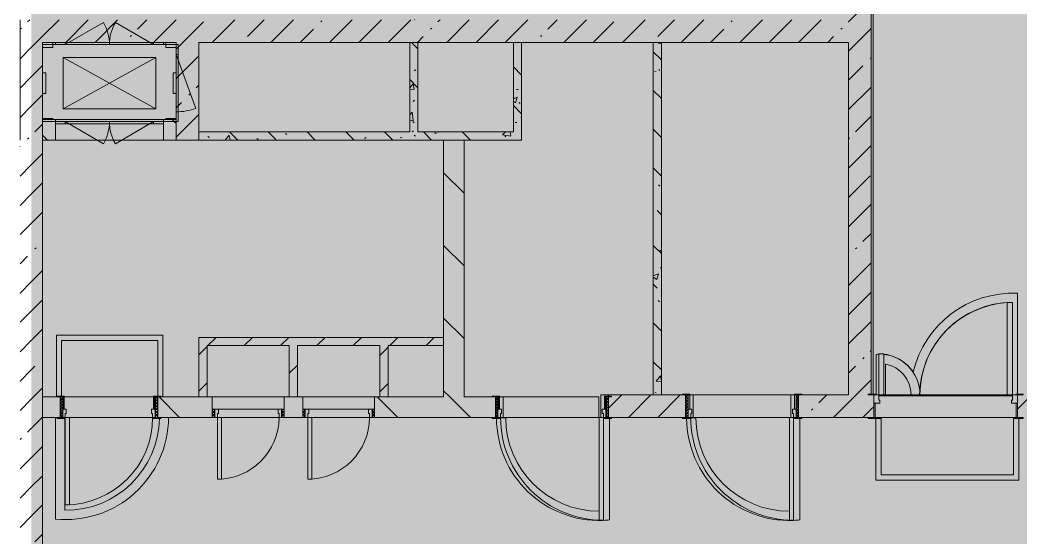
# Model space of a CAD drawing. Header units: millimetres. Extents: x 81663 to 277412, y -8553 to 29000.
# Drawn here: x 232978 to 242716, y 12227 to 17269 of the extents above; entities that cross this region are included whole.
import ezdxf

# ---------------------------------------------------------------- set-up
doc = ezdxf.new("R2010")
doc.units = ezdxf.units.MM
doc.layers.add('A-DETL-GENF-2', color=7, linetype='Continuous', lineweight=9, true_color=0xc0c0c0, transparency=0.4)
for name, color, linetype, lineweight, true_color in [('A-DOOR-1', 7, 'Continuous', 5, 0xb7b7b7), ('A-DOOR-2', 7, 'Continuous', 5, 0xe2e2e2), ('A-DOOR-3', 7, 'Continuous', 5, 0xaaaaaa), ('A-DOOR-FRAM-1', 7, 'Continuous', 5, 0xe2e2e2), ('A-DOOR-FRAM-2', 7, 'Continuous', 5, 0xb7b7b7), ('A-DOOR-FRAM-3', 7, 'Continuous', 5, 0xaaaaaa), ('A-FLOR-3', 7, 'Continuous', 5, 0xb7b7b7), ('A-GENM-1', 7, 'Continuous', 5, 0x737373), ('A-WALL-6', 7, 'Continuous', 9, 0x737373), ('I-WALL-4', 7, 'Continuous', 5, 0x737373), ('I-WALL-5', 7, 'Continuous', 5, 0x787878), ('M-EQPM-1', 7, 'Continuous', 5, 0x737373)]:
    doc.layers.add(name, color=color, linetype=linetype, lineweight=lineweight, true_color=true_color)
doc.layers.add('I-WALL-3', color=7, linetype='Continuous', lineweight=5)
pattern_1 = [(45, (148228.23, 0), (-285.1231, 285.1231), []), (45, (148513.35, 0), (-285.1231, 285.1231), [504.031, -100.806, 16.764, -84.042])]
pattern_2 = [(135, (148228.23, 0), (-353.5534, -353.5534), [])]
pattern_3 = [(135, (148228.23, 0), (-377.1708, -377.1708), [533.4, -88.9, 17.78, -88.9]), (135, (148228.23, 376.94), (-377.1708, -377.1708), []), (50, (148228.23, 0), (637.6445, -55.7866), [66.675, -733.425]), (355, (148228.2, 0), (-123.3494, 668.699), [53.34, -586.74]), (100.451, (148281.37, -4.65), (514.299, 612.908), [56.665, -623.315]), (46.184, (148228.2, 177.8), (948.7764, -147.15), [100.012, -1100.137]), (96.636, (148307.3, 165.5), (830.909, 865.997), [84.998, -934.973]), (351.184, (148228.2, 177.8), (830.918, 865.988), [80.01, -880.11]), (21, (148317.13, 133.35), (530.6506, -357.9283), [66.675, -733.425]), (326, (148317.1, 133.35), (216.308, 644.6585), [53.34, -586.74]), (71.451, (148361.35, 103.5), (746.9596, 286.7243), [56.665, -623.315]), (37.5, (148228.23, 0), (10.81053, 295.9426), [16.764, -562.864, 16.764, -578.866, -588.962]), (37.5, (148228.23, 0), (10.81053, 295.9426), [-1175.258, 16.764, -572.198]), (7.5, (148228.23, 0), (233.8692, 350.6318), [16.764, -322.834, 16.764, -549.529, -224.472]), (7.5, (148228.23, 0), (233.8692, 350.6318), [-905.891, 16.764, -207.708]), (327.5, (148029.98, 0), (474.5678, -20.0513), [16.764, -205.486, 16.764, -676.656, -920.115]), (327.5, (148029.98, 0), (474.5678, -20.0513), [-915.67, 16.764, -903.351]), (317.5, (147941.1, 0), (518.4522, 88.9934), [16.764, -272.161, 16.764, -443.738, -653.415]), (317.5, (147941.1, 0), (518.4522, 88.9934), [-749.427, 16.764, -636.651])]
pattern_4 = [(45, (148228.23, 0), (-176.7767, 176.7767), [])]

# ---------------------------------------------------------------- blocks, each defined once
blk = doc.blocks.new('110_Дверь_СКБ_1Ст_Внутренняя1 - Д-8 950x2100h_охрана-V26-2_5_3_птичка')
at = {"layer": 'A-DOOR-2'}
h = blk.add_hatch(color=256, dxfattribs=at)
h.paths.add_polyline_path([(-437.5, 100), (-437.5, 20), (-402.5, 20), (-402.5, 60), (-412.5, 60), (-416.2, 100)])
h.paths.add_polyline_path([(437.5, 100), (437.5, 60), (427.5, 60), (427.5, 20), (462.5, 20), (462.5, 100)])
at = {"layer": 'A-DOOR-3'}
h = blk.add_hatch(dxfattribs=at)
h.set_pattern_fill('FP_61', color=256, style=0, pattern_type=2)
h.set_pattern_definition([(135, (1826.41, 164.685), (-14.14214, -14.14214), []), (225, (1826.41, 164.685), (14.14214, -14.14214), [])])
h.paths.add_polyline_path([(487.5, 100), (462.5, 100), (462.5, -100), (487.5, -100), (487.5, -34.8)])
at = {"layer": 'A-DOOR-FRAM-1'}
for points in [[(397.5, 950), (397.5, 100), (437.5, 100), (437.5, 950)], [(-492.5, 108), (-492.5, 100), (-422.5, 100), (-422.5, 108)], [(511.4, 108), (447.5, 108), (447.5, 100), (517.5, 100), (517.5, 108)], [(-422.5, 20), (-437.5, 20), (-437.5, -100), (-422.5, -100), (-422.5, -34.8)], [(462.5, 20), (447.5, 20), (447.5, -100), (462.5, -100), (462.5, -34.8)], [(-492.5, -100), (-492.5, -108), (-422.5, -108), (-422.5, -100)], [(517.5, -100), (447.5, -100), (447.5, -108), (517.5, -108)]]:
    blk.add_hatch(color=256, dxfattribs=at).paths.add_polyline_path(points)
at = {"layer": 'A-DOOR-FRAM-3'}
h = blk.add_hatch(dxfattribs=at)
h.set_pattern_fill('FP_62', color=256, style=0, pattern_type=2)
h.set_pattern_definition([(45, (-296.384, 164.685), (-14.1421, 14.1421), []), (135, (-296.384, 164.685), (-14.1421, -14.1421), [])])
h.paths.add_polyline_path([(-437.5, 100), (-462.5, 100), (-462.5, -100), (-437.5, -100), (-437.5, -34.8)])
at = {"layer": 'A-DOOR-1'}
for p, q in [((437.5, 950), (397.5, 950)), ((397.5, 950), (397.5, 100)), ((437.5, 100), (437.5, 950)), ((397.5, 100), (437.5, 100))]:
    blk.add_line(p, q, dxfattribs=at)
blk.add_arc((437.5, 100), 850, 90, 180, dxfattribs=at)
at = {"layer": 'A-DOOR-FRAM-2'}
for p, q in [((-422.5, 108), (-492.5, 108)), ((-492.5, 108), (-492.5, 100)), ((-492.5, 100), (-422.5, 100)), ((-437.5, 100), (-462.5, 100)), ((-462.5, 100), (-462.5, -100)), ((-412.5, 100), (-437.5, 100)), ((-437.5, 100), (-437.5, 20)), ((-437.5, -100), (-437.5, 100)), ((-422.5, 100), (-437.5, 100)), ((-437.5, 100), (-437.5, 99)), ((-437.5, 99), (-422.5, 99)), ((-422.5, 100), (-422.5, 108)), ((-422.5, 99), (-422.5, 100)), ((-412.5, 60), (-412.5, 100)), ((437.5, 100), (437.5, 60)), ((462.5, 100), (437.5, 100)), ((517.5, 108), (447.5, 108)), ((447.5, 108), (447.5, 100)), ((462.5, 100), (447.5, 100)), ((447.5, 100), (447.5, 99)), ((447.5, 100), (517.5, 100)), ((447.5, 99), (462.5, 99)), ((462.5, 20), (462.5, 100)), ((487.5, 100), (462.5, 100)), ((462.5, 100), (462.5, -100)), ((462.5, 99), (462.5, 100)), ((487.5, -100), (487.5, 100)), ((517.5, 100), (517.5, 108)), ((-437.5, 20), (-402.5, 20)), ((-422.5, 20), (-437.5, 20)), ((-437.5, 20), (-437.5, -100)), ((-422.5, -100), (-422.5, 20)), ((-402.5, 60), (-412.5, 60)), ((-402.5, 20), (-402.5, 60)), ((437.5, 60), (427.5, 60)), ((427.5, 60), (427.5, 20)), ((427.5, 20), (462.5, 20)), ((462.5, 20), (447.5, 20)), ((447.5, 20), (447.5, -100)), ((462.5, -100), (462.5, 20)), ((-422.5, -100), (-492.5, -100)), ((-492.5, -100), (-492.5, -108)), ((-492.5, -108), (-422.5, -108)), ((-462.5, -100), (-437.5, -100)), ((-437.5, -100), (-422.5, -100)), ((-422.5, -108), (-422.5, -100)), ((447.5, -100), (462.5, -100)), ((517.5, -100), (447.5, -100)), ((447.5, -100), (447.5, -108)), ((447.5, -108), (517.5, -108)), ((462.5, -100), (487.5, -100)), ((517.5, -108), (517.5, -100))]:
    blk.add_line(p, q, dxfattribs=at)
blk = doc.blocks.new('DOR_Проход в стене_Прямоугольный - 1050x1150 EI30-23344994-2_5_3_птичка')
at = {"layer": 'A-DOOR-1'}
for p, q in [((525, 100), (-525, 100)), ((525, -100), (-525, -100))]:
    blk.add_line(p, q, dxfattribs=at)
blk = doc.blocks.new('110_Дверь_СКБ_2Ст - Д-1_л_Лестничная клетка EIS60 2-32142534-2_5_3_птичка')
at = {"layer": 'A-DOOR-2'}
for points in [[(662.5, 110), (662.5, 1010), (612.5, 1010), (612.5, 110)], [(-587.5, 510), (-637.5, 510), (-637.5, 110), (-587.5, 110), (-587.5, 433.2)], [(712.5, 30), (697.5, 30), (697.5, -110), (712.5, -110), (712.5, -30.6)]]:
    blk.add_hatch(color=256, dxfattribs=at).paths.add_polyline_path(points)
h = blk.add_hatch(color=256, dxfattribs=at)
h.paths.add_polyline_path([(712.5, 110), (662.5, 110), (662.5, 60), (652.5, 60), (652.5, 30), (712.5, 30)])
h.paths.add_polyline_path([(-627.5, 30), (-627.5, 60), (-637.5, 60), (-637.5, 110), (-687.5, 110), (-687.5, 30)])
at = {"layer": 'A-DOOR-FRAM-1'}
for points in [[(-672.5, 110), (-672.5, 118), (-742.5, 118), (-742.5, 110)], [(767.5, 110), (767.5, 118), (697.5, 118), (697.5, 110)], [(-672.5, 30), (-687.5, 30), (-687.5, -110), (-672.5, -110), (-672.5, -30.6)], [(-672.5, -110), (-742.5, -110), (-742.5, -118), (-672.5, -118)], [(767.5, -118), (767.5, -110), (697.5, -110), (697.5, -118)]]:
    blk.add_hatch(color=256, dxfattribs=at).paths.add_polyline_path(points)
at = {"layer": 'A-DOOR-1'}
for p, q in [((662.5, 1010), (612.5, 1010)), ((612.5, 1010), (612.5, 110)), ((662.5, 110), (662.5, 1010)), ((-637.5, 510), (-637.5, 110)), ((-587.5, 510), (-637.5, 510)), ((-587.5, 110), (-587.5, 510)), ((-637.5, 110), (-587.5, 110)), ((612.5, 110), (662.5, 110))]:
    blk.add_line(p, q, dxfattribs=at)
for centre, radius, start, end in [((662.5, 110), 900, 90, 180), ((-637.5, 110), 400, 360, 90)]:
    blk.add_arc(centre, radius, start, end, dxfattribs=at)
at = {"layer": 'A-DOOR-FRAM-2'}
for p, q in [((-672.5, 118), (-742.5, 118)), ((-742.5, 118), (-742.5, 110)), ((-742.5, 110), (-672.5, 110)), ((-637.5, 110), (-687.5, 110)), ((-687.5, 110), (-687.5, 30)), ((-672.5, 110), (-672.5, 118)), ((-637.5, 60), (-637.5, 110)), ((662.5, 110), (662.5, 60)), ((712.5, 110), (662.5, 110)), ((767.5, 118), (697.5, 118)), ((697.5, 118), (697.5, 110)), ((697.5, 110), (767.5, 110)), ((712.5, 30), (712.5, 110)), ((767.5, 110), (767.5, 118)), ((-687.5, 30), (-627.5, 30)), ((-672.5, 30), (-687.5, 30)), ((-687.5, 30), (-687.5, -110)), ((-672.5, -110), (-672.5, 30)), ((-627.5, 60), (-637.5, 60)), ((-627.5, 30), (-627.5, 60)), ((662.5, 60), (652.5, 60)), ((652.5, 60), (652.5, 30)), ((652.5, 30), (712.5, 30)), ((712.5, 30), (697.5, 30)), ((697.5, 30), (697.5, -110)), ((712.5, -110), (712.5, 30)), ((-672.5, -110), (-742.5, -110)), ((-742.5, -110), (-742.5, -118)), ((-742.5, -118), (-672.5, -118)), ((-687.5, -110), (-672.5, -110)), ((-672.5, -118), (-672.5, -110)), ((697.5, -110), (712.5, -110)), ((767.5, -110), (697.5, -110)), ((697.5, -110), (697.5, -118)), ((697.5, -118), (767.5, -118)), ((767.5, -118), (767.5, -110))]:
    blk.add_line(p, q, dxfattribs=at)
blk = doc.blocks.new('110_Дверь_СКБ_1Ст_Внутренняя1 - Д-3 _п_ 1100x2100h_много всего-32102842-2_5_3_птичка')
at = {"layer": 'A-DOOR-2'}
h = blk.add_hatch(color=256, dxfattribs=at)
h.paths.add_polyline_path([(512.5, 110), (512.5, 70), (502.5, 70), (502.5, 30), (537.5, 30), (537.5, 110)])
h.paths.add_polyline_path([(-487.5, 110), (-512.5, 110), (-512.5, 30), (-477.5, 30), (-477.5, 70), (-487.5, 70)])
at = {"layer": 'A-DOOR-3'}
h = blk.add_hatch(dxfattribs=at)
h.set_pattern_fill('FP_86', color=256, style=0, pattern_type=2)
h.set_pattern_definition([(135, (1751.41, 174.685), (-14.14214, -14.14214), []), (225, (1751.41, 174.685), (14.14214, -14.14214), [])])
h.paths.add_polyline_path([(537.5, 110), (541.3, -110), (562.5, -110), (562.5, 110)])
at = {"layer": 'A-DOOR-FRAM-1'}
for points in [[(-487.5, 1110), (-487.5, 110), (-447.5, 110), (-447.5, 1110)], [(-567.5, 118), (-567.5, 110), (-497.5, 110), (-497.5, 118)], [(592.5, 118), (522.5, 118), (522.5, 110), (592.5, 110)], [(-497.5, 30), (-512.5, 30), (-512.5, -110), (-497.5, -110), (-497.5, -24.8)], [(537.5, 30), (522.5, 30), (522.5, -110), (537.5, -110), (537.5, -24.8)], [(-567.5, -110), (-567.5, -118), (-497.5, -118), (-497.5, -110)], [(541.3, -110), (522.5, -110), (522.5, -118), (592.5, -118), (592.5, -110)]]:
    blk.add_hatch(color=256, dxfattribs=at).paths.add_polyline_path(points)
at = {"layer": 'A-DOOR-FRAM-3'}
h = blk.add_hatch(dxfattribs=at)
h.set_pattern_fill('FP_87', color=256, style=0, pattern_type=2)
h.set_pattern_definition([(45, (-371.384, 174.685), (-14.1421, 14.1421), []), (135, (-371.384, 174.685), (-14.1421, -14.1421), [])])
h.paths.add_polyline_path([(-512.5, 110), (-537.5, 110), (-537.5, -110), (-512.5, -110), (-512.5, -24.8)])
at = {"layer": 'A-DOOR-1'}
for p, q in [((-487.5, 1110), (-487.5, 110)), ((-447.5, 1110), (-487.5, 1110)), ((-447.5, 110), (-447.5, 1110)), ((-487.5, 110), (-447.5, 110))]:
    blk.add_line(p, q, dxfattribs=at)
blk.add_arc((-487.5, 110), 1000, 360, 90, dxfattribs=at)
at = {"layer": 'A-DOOR-FRAM-2'}
for p, q in [((-497.5, 118), (-567.5, 118)), ((-567.5, 118), (-567.5, 110)), ((-567.5, 110), (-497.5, 110)), ((-512.5, 110), (-537.5, 110)), ((-537.5, 110), (-537.5, -110)), ((-487.5, 110), (-512.5, 110)), ((-512.5, 110), (-512.5, 30)), ((-512.5, -110), (-512.5, 110)), ((-497.5, 110), (-512.5, 110)), ((-512.5, 110), (-512.5, 109)), ((-512.5, 109), (-497.5, 109)), ((-497.5, 110), (-497.5, 118)), ((-497.5, 109), (-497.5, 110)), ((-487.5, 70), (-487.5, 110)), ((512.5, 110), (512.5, 70)), ((537.5, 110), (512.5, 110)), ((592.5, 118), (522.5, 118)), ((522.5, 118), (522.5, 110)), ((537.5, 110), (522.5, 110)), ((522.5, 110), (522.5, 109)), ((522.5, 110), (592.5, 110)), ((522.5, 109), (537.5, 109)), ((537.5, 30), (537.5, 110)), ((562.5, 110), (537.5, 110)), ((537.5, 110), (537.5, -110)), ((537.5, 109), (537.5, 110)), ((562.5, -24.8), (562.5, 110)), ((592.5, 110), (592.5, 118)), ((-512.5, 30), (-477.5, 30)), ((-497.5, 30), (-512.5, 30)), ((-512.5, 30), (-512.5, -110)), ((-497.5, -110), (-497.5, 30)), ((-477.5, 70), (-487.5, 70)), ((-477.5, 30), (-477.5, 70)), ((512.5, 70), (502.5, 70)), ((502.5, 70), (502.5, 30)), ((502.5, 30), (537.5, 30)), ((537.5, 30), (522.5, 30)), ((522.5, 30), (522.5, -110)), ((537.5, -110), (537.5, 30)), ((562.5, -110), (562.5, -28.5)), ((-497.5, -110), (-567.5, -110)), ((-567.5, -110), (-567.5, -118)), ((-567.5, -118), (-497.5, -118)), ((-537.5, -110), (-512.5, -110)), ((-512.5, -110), (-497.5, -110)), ((-497.5, -118), (-497.5, -110)), ((522.5, -110), (537.5, -110)), ((592.5, -110), (522.5, -110)), ((522.5, -110), (522.5, -118)), ((522.5, -118), (592.5, -118)), ((541.3, -110), (562.5, -110)), ((592.5, -118), (592.5, -110))]:
    blk.add_line(p, q, dxfattribs=at)
blk = doc.blocks.new('110_Дверь_СКБ_1Ст_Внутренняя1 - Д-3 _п_ 1100x2100h_много всего-32102838-2_5_3_птичка')
at = {"layer": 'A-DOOR-2'}
h = blk.add_hatch(color=256, dxfattribs=at)
h.paths.add_polyline_path([(512.5, 100), (512.5, 60), (502.5, 60), (502.5, 20), (537.5, 20), (537.5, 100)])
h.paths.add_polyline_path([(-487.5, 100), (-512.5, 100), (-512.5, 20), (-477.5, 20), (-477.5, 60), (-487.5, 60)])
at = {"layer": 'A-DOOR-3'}
h = blk.add_hatch(dxfattribs=at)
h.set_pattern_fill('FP_63', color=256, style=0, pattern_type=2)
h.set_pattern_definition([(135, (1751.41, 164.685), (-14.14214, -14.14214), []), (225, (1751.41, 164.685), (14.14214, -14.14214), [])])
h.paths.add_polyline_path([(562.5, 100), (537.5, 100), (537.5, -100), (562.5, -100), (562.5, -34.8)])
at = {"layer": 'A-DOOR-FRAM-1'}
for points in [[(-487.5, 1100), (-487.5, 100), (-447.5, 100), (-447.5, 1100)], [(-567.5, 108), (-567.5, 100), (-497.5, 100), (-497.5, 108)], [(592.5, 108), (522.5, 108), (522.5, 100), (592.5, 100)], [(-497.5, 20), (-512.5, 20), (-512.5, -100), (-497.5, -100), (-497.5, -34.8)], [(537.5, 20), (522.5, 20), (522.5, -100), (537.5, -100), (537.5, -34.8)], [(-567.5, -100), (-567.5, -108), (-497.5, -108), (-497.5, -100)], [(592.5, -100), (522.5, -100), (522.5, -108), (592.5, -108)]]:
    blk.add_hatch(color=256, dxfattribs=at).paths.add_polyline_path(points)
at = {"layer": 'A-DOOR-FRAM-3'}
h = blk.add_hatch(dxfattribs=at)
h.set_pattern_fill('FP_64', color=256, style=0, pattern_type=2)
h.set_pattern_definition([(45, (-371.384, 164.685), (-14.1421, 14.1421), []), (135, (-371.384, 164.685), (-14.1421, -14.1421), [])])
h.paths.add_polyline_path([(-512.5, 100), (-537.5, 100), (-537.5, -100), (-512.5, -100), (-512.5, -34.8)])
at = {"layer": 'A-DOOR-1'}
for p, q in [((-487.5, 1100), (-487.5, 100)), ((-447.5, 1100), (-487.5, 1100)), ((-447.5, 100), (-447.5, 1100)), ((-487.5, 100), (-447.5, 100))]:
    blk.add_line(p, q, dxfattribs=at)
blk.add_arc((-487.5, 100), 1000, 360, 90, dxfattribs=at)
at = {"layer": 'A-DOOR-FRAM-2'}
for p, q in [((-497.5, 108), (-567.5, 108)), ((-567.5, 108), (-567.5, 100)), ((-567.5, 100), (-497.5, 100)), ((-512.5, 100), (-537.5, 100)), ((-537.5, 100), (-537.5, -100)), ((-487.5, 100), (-512.5, 100)), ((-512.5, 100), (-512.5, 20)), ((-512.5, -100), (-512.5, 100)), ((-497.5, 100), (-512.5, 100)), ((-512.5, 100), (-512.5, 99)), ((-512.5, 99), (-497.5, 99)), ((-497.5, 100), (-497.5, 108)), ((-497.5, 99), (-497.5, 100)), ((-487.5, 60), (-487.5, 100)), ((512.5, 100), (512.5, 60)), ((537.5, 100), (512.5, 100)), ((592.5, 108), (522.5, 108)), ((522.5, 108), (522.5, 100)), ((537.5, 100), (522.5, 100)), ((522.5, 100), (522.5, 99)), ((522.5, 100), (592.5, 100)), ((522.5, 99), (537.5, 99)), ((537.5, 20), (537.5, 100)), ((562.5, 100), (537.5, 100)), ((537.5, 100), (537.5, -100)), ((537.5, 99), (537.5, 100)), ((562.5, -100), (562.5, 100)), ((592.5, 100), (592.5, 108)), ((-512.5, 20), (-477.5, 20)), ((-497.5, 20), (-512.5, 20)), ((-512.5, 20), (-512.5, -100)), ((-497.5, -100), (-497.5, 20)), ((-477.5, 60), (-487.5, 60)), ((-477.5, 20), (-477.5, 60)), ((512.5, 60), (502.5, 60)), ((502.5, 60), (502.5, 20)), ((502.5, 20), (537.5, 20)), ((537.5, 20), (522.5, 20)), ((522.5, 20), (522.5, -100)), ((537.5, -100), (537.5, 20)), ((-497.5, -100), (-567.5, -100)), ((-567.5, -100), (-567.5, -108)), ((-567.5, -108), (-497.5, -108)), ((-537.5, -100), (-512.5, -100)), ((-512.5, -100), (-497.5, -100)), ((-497.5, -108), (-497.5, -100)), ((522.5, -100), (537.5, -100)), ((592.5, -100), (522.5, -100)), ((522.5, -100), (522.5, -108)), ((522.5, -108), (592.5, -108)), ((537.5, -100), (562.5, -100)), ((592.5, -108), (592.5, -100))]:
    blk.add_line(p, q, dxfattribs=at)
blk = doc.blocks.new('160_Подъемник - 160_Подъемник-23521422-2_5_3_птичка')
at = {"layer": 'A-GENM-1'}
for p, q in [((220, 0), (592.4, 215)), ((220, 0), (592.4, 215)), ((1080, 0), (707.6, 215)), ((1080, 0), (707.6, 215)), ((-20, -95), (-20, 0)), ((-20, 0), (0, 0)), ((0, 0), (0, -95)), ((220, 20), (125, 20)), ((125, 20), (125, 0)), ((220, 20), (125, 20)), ((125, 20), (125, 0)), ((220, 0), (220, 20)), ((1080, 20), (220, 20)), ((220, 20), (1080, 20)), ((220, 0), (220, 20)), ((1080, 20), (220, 20)), ((220, 20), (1080, 20)), ((1080, 0), (1080, 20)), ((1080, 20), (1175, 20)), ((1080, 0), (1080, 20)), ((1080, 20), (1175, 20)), ((1175, 20), (1175, 0)), ((1175, 20), (1175, 0)), ((0, -95), (-20, -95)), ((-20, -95), (-20, -655)), ((-20, -655), (-20, -95)), ((125, 0), (220, 0)), ((125, 0), (220, 0)), ((1175, 0), (1080, 0)), ((1175, 0), (1080, 0)), ((0, -655), (-191.5, -128.8)), ((0, -655), (-20, -655)), ((-20, -655), (-20, -750)), ((0, -750), (0, -655)), ((-20, -750), (0, -750)), ((125, -770), (125, -750)), ((125, -750), (220, -750)), ((125, -770), (125, -750)), ((125, -750), (220, -750)), ((220, -770), (125, -770)), ((220, -770), (125, -770)), ((220, -750), (220, -770)), ((220, -750), (592.4, -965)), ((220, -750), (220, -770)), ((220, -750), (592.4, -965)), ((1080, -770), (220, -770)), ((220, -770), (1080, -770)), ((220, -770), (792, -770)), ((1080, -770), (508, -770)), ((1080, -750), (707.6, -965)), ((1080, -750), (707.6, -965)), ((1080, -750), (1080, -770)), ((1175, -750), (1080, -750)), ((1080, -750), (1080, -770)), ((1175, -750), (1080, -750)), ((1080, -770), (1175, -770)), ((1080, -770), (1175, -770)), ((1175, -770), (1175, -750)), ((1175, -770), (1175, -750))]:
    blk.add_line(p, q, dxfattribs=at)
for centre, radius, start, end in [((220, 0), 430, 0, 30), ((220, 0), 430, 0, 30), ((1080, 0), 430, 150, 180), ((1080, 0), 430, 150, 180), ((0, -655), 560, 90, 110), ((220, -750), 430, 330, 0), ((220, -750), 430, 330, 0), ((1080, -750), 430, 180, 210), ((1080, -750), 430, 180, 210)]:
    blk.add_arc(centre, radius, start, end, dxfattribs=at)
at = {"layer": 'M-EQPM-1'}
for p, q in [((1300, 0), (0, 0)), ((0, 0), (0, -750)), ((1300, -750), (1300, 0)), ((1100, -625), (200, -125)), ((200, -625), (1100, -125)), ((1100, -125), (200, -125)), ((200, -125), (200, -625)), ((1100, -625), (1100, -125)), ((200, -625), (1100, -625)), ((0, -750), (1300, -750))]:
    blk.add_line(p, q, dxfattribs=at)
blk = doc.blocks.new('Закладная деталь приямка - 200_100-20924312-2_5_3_птичка')
at = {"layer": 'M-EQPM-1'}
for p, q in [((85000, 16755), (84970, 16755)), ((85000, 16755), (84970, 16755)), ((85000, 16555), (85000, 16755)), ((85000, 16755), (85000, 16555)), ((84970, 16555), (85000, 16555)), ((85000, 16555), (84970, 16555))]:
    blk.add_line(p, q, dxfattribs=at)
blk = doc.blocks.new('Закладная деталь приямка - 200_100-V84-2_5_3_птичка')
at = {"layer": 'M-EQPM-1'}
for p, q in [((86240, 16755), (86240, 16555)), ((86240, 16555), (86240, 16755)), ((86270, 16755), (86240, 16755)), ((86240, 16755), (86270, 16755)), ((86240, 16555), (86270, 16555)), ((86240, 16555), (86270, 16555))]:
    blk.add_line(p, q, dxfattribs=at)
blk = doc.blocks.new('Закладная деталь приямка - 150_100-20924311-2_5_3_птичка')
at = {"layer": 'M-EQPM-1'}
for p, q in [((85070, 17050), (85070, 17000)), ((85070, 17050), (85070, 17000)), ((84970, 17000), (85070, 17000)), ((85070, 17000), (84970, 17000))]:
    blk.add_line(p, q, dxfattribs=at)
blk = doc.blocks.new('Закладная деталь приямка - 150_100-V85-2_5_3_птичка')
at = {"layer": 'M-EQPM-1'}
for p, q in [((86170, 17000), (86170, 17050)), ((86170, 17000), (86170, 17050)), ((86270, 17000), (86170, 17000)), ((86170, 17000), (86270, 17000))]:
    blk.add_line(p, q, dxfattribs=at)
blk = doc.blocks.new('Закладная деталь приямка - 150_100-V86-2_5_3_птичка')
at = {"layer": 'M-EQPM-1'}
for p, q in [((86270, 16310), (86170, 16310)), ((86170, 16310), (86270, 16310)), ((86170, 16310), (86170, 16300)), ((86170, 16310), (86170, 16300))]:
    blk.add_line(p, q, dxfattribs=at)
blk = doc.blocks.new('Закладная деталь приямка - 150_100-V87-2_5_3_птичка')
at = {"layer": 'M-EQPM-1'}
for p, q in [((85070, 16310), (84970, 16310)), ((84970, 16310), (85070, 16310)), ((85070, 16300), (85070, 16310)), ((85070, 16310), (85070, 16300))]:
    blk.add_line(p, q, dxfattribs=at)
blk = doc.blocks.new('110_Дверь_СКБ_1Ст - д-18 700x2100h_Технический шкаф ЭОМ и СС-V98-2_5_3_птичка')
at = {"layer": 'A-DOOR-2'}
h = blk.add_hatch(color=256, dxfattribs=at)
h.paths.add_polyline_path([(312.5, 100), (312.5, 60), (302.5, 60), (302.5, 20), (337.5, 20), (337.5, 100)])
h.paths.add_polyline_path([(-287.5, 100), (-312.5, 100), (-312.5, 20), (-277.5, 20), (-277.5, 60), (-287.5, 60)])
at = {"layer": 'A-DOOR-3'}
h = blk.add_hatch(dxfattribs=at)
h.set_pattern_fill('FP_121', color=256, style=0, pattern_type=2)
h.set_pattern_definition([(135, (1951.41, 164.685), (-14.14214, -14.14214), []), (225, (1951.41, 164.685), (14.14214, -14.14214), [])])
h.paths.add_polyline_path([(362.5, 100), (337.5, 100), (337.5, 20), (362.5, 20)])
at = {"layer": 'A-DOOR-FRAM-1'}
blk.add_hatch(color=256, dxfattribs=at).paths.add_polyline_path([(272.5, 700), (272.5, 100), (312.5, 100), (312.5, 700)])
at = {"layer": 'A-DOOR-FRAM-3'}
h = blk.add_hatch(dxfattribs=at)
h.set_pattern_fill('FP_122', color=256, style=0, pattern_type=2)
h.set_pattern_definition([(45, (-171.384, 164.685), (-14.1421, 14.1421), []), (135, (-171.384, 164.685), (-14.1421, -14.1421), [])])
h.paths.add_polyline_path([(-312.5, 100), (-337.5, 100), (-337.5, 20), (-312.5, 20)])
at = {"layer": 'A-DOOR-1'}
for p, q in [((312.5, 700), (272.5, 700)), ((272.5, 700), (272.5, 100)), ((312.5, 100), (312.5, 700)), ((272.5, 100), (312.5, 100))]:
    blk.add_line(p, q, dxfattribs=at)
blk.add_arc((312.5, 100), 600, 90, 180, dxfattribs=at)
at = {"layer": 'A-DOOR-FRAM-2'}
for p, q in [((-312.5, 100), (-337.5, 100)), ((-337.5, 100), (-337.5, 20)), ((-287.5, 100), (-312.5, 100)), ((-312.5, 100), (-312.5, 20)), ((-312.5, 20), (-312.5, 100)), ((-287.5, 60), (-287.5, 100)), ((-287.5, 100), (272.5, 100)), ((312.5, 100), (312.5, 60)), ((337.5, 100), (312.5, 100)), ((337.5, 20), (337.5, 100)), ((362.5, 100), (337.5, 100)), ((337.5, 100), (337.5, 20)), ((362.5, 20), (362.5, 100)), ((-337.5, 20), (-312.5, 20)), ((-312.5, 20), (-277.5, 20)), ((-277.5, 60), (-287.5, 60)), ((-277.5, 20), (-277.5, 60)), ((302.5, 20), (-277.5, 20)), ((312.5, 60), (302.5, 60)), ((302.5, 60), (302.5, 20)), ((302.5, 20), (337.5, 20)), ((337.5, 20), (362.5, 20))]:
    blk.add_line(p, q, dxfattribs=at)

msp = doc.modelspace()

# ---------------------------------------------------------------- hatches: boundary and pattern name
at = {"layer": 'A-DETL-GENF-2'}
msp.add_hatch(color=256, dxfattribs=at).paths.add_polyline_path([(270445.2, -258), (273466.2, -258), (273466.2, 21558), (241536.2, 21558), (241536.2, 27348), (233088.2, 27348), (233088.2, 5750), (237430.2, 5750), (237430.2, -258), (269517.7, -258)])
at = {"layer": 'I-WALL-3'}
h = msp.add_hatch(dxfattribs=at)
h.set_pattern_fill('FP_56', color=256, style=0, pattern_type=2)
h.set_pattern_definition(pattern_1)
h.paths.add_polyline_path([(241258.2, 13400), (241258.2, 13620), (241228.2, 13620), (241228.3, 13628), (241258.2, 13628), (241258.2, 21550), (241038.2, 21550), (241038.2, 13400), (241228.2, 13400)])
h = msp.add_hatch(dxfattribs=at)
h.set_pattern_fill('FP_56', color=256, style=0, pattern_type=2)
h.set_pattern_definition(pattern_1)
h.paths.add_polyline_path([(232978.2, 16300), (233088.2, 16300), (233088.2, 17270), (232978.2, 17270), (232978.2, 17005.5)])
h = msp.add_hatch(dxfattribs=at)
h.set_pattern_fill('FP_56', color=256, style=0, pattern_type=2)
h.set_pattern_definition(pattern_1)
h.paths.add_polyline_path([(233198.2, 16300), (233198.2, 17270), (233088.2, 17270), (233088.2, 16300)])
h = msp.add_hatch(dxfattribs=at)
h.set_pattern_fill('FP_56', color=256, style=0, pattern_type=2)
h.set_pattern_definition(pattern_1)
h.paths.add_polyline_path([(234498.2, 17050), (234718.2, 17050), (234718.2, 17270), (233198.2, 17270), (233198.2, 17050), (234271.9, 17050)])
h = msp.add_hatch(dxfattribs=at)
h.set_pattern_fill('FP_56', color=256, style=0, pattern_type=2)
h.set_pattern_definition(pattern_1)
h.paths.add_polyline_path([(241038.2, 17050), (241038.2, 17270), (234718.2, 17270), (234718.2, 17050), (240365.3, 17050)])
h = msp.add_hatch(dxfattribs=at)
h.set_pattern_fill('FP_56', color=256, style=0, pattern_type=2)
h.set_pattern_definition(pattern_1)
h.paths.add_polyline_path([(234718.2, 16100), (234718.2, 17050), (234498.2, 17050), (234498.2, 16100)])
h = msp.add_hatch(dxfattribs=at)
h.set_pattern_fill('FP_56', color=256, style=0, pattern_type=2)
h.set_pattern_definition(pattern_1)
h.paths.add_polyline_path([(233088.2, 10400), (233088.2, 16300), (232978.2, 16300), (232978.2, 10400)])
h = msp.add_hatch(dxfattribs=at)
h.set_pattern_fill('FP_56', color=256, style=0, pattern_type=2)
h.set_pattern_definition(pattern_1)
h.paths.add_polyline_path([(233088.2, 10400), (233198.2, 10400), (233198.2, 16300), (233088.2, 16300), (233088.2, 10642.6)])
h = msp.add_hatch(dxfattribs=at)
h.set_pattern_fill('FP_59', color=256, style=0, pattern_type=2)
h.set_pattern_definition(pattern_2)
h.paths.add_polyline_path([(233198.2, 16100), (233323.2, 16100), (233323.2, 16300), (233198.2, 16300)])
h.paths.add_polyline_path([(234498.2, 16100), (234498.2, 16300), (234373.2, 16300), (234373.2, 16100)])
h = msp.add_hatch(dxfattribs=at)
h.set_pattern_fill('FP_59', color=256, style=0, pattern_type=2)
h.set_pattern_definition(pattern_2)
h.paths.add_polyline_path([(237298.2, 13600), (237298.2, 16100), (237098.2, 16100), (237098.2, 13600), (237283.4, 13600)])
h = msp.add_hatch(dxfattribs=at)
h.set_pattern_fill('FP_60', color=256, style=0, pattern_type=2)
h.set_pattern_definition(pattern_4)
h.paths.add_polyline_path([(234798.2, 13600), (234798.2, 14180), (234718.2, 14180), (234718.2, 13600)])
h = msp.add_hatch(dxfattribs=at)
h.set_pattern_fill('FP_60', color=256, style=0, pattern_type=2)
h.set_pattern_definition(pattern_4)
h.paths.add_polyline_path([(234798.2, 14100), (237098.2, 14100), (237098.2, 14180), (234798.2, 14180), (234798.2, 14113.3)])
h = msp.add_hatch(dxfattribs=at)
h.set_pattern_fill('FP_60', color=256, style=0, pattern_type=2)
h.set_pattern_definition(pattern_4)
h.paths.add_polyline_path([(235678.2, 13600), (235678.2, 14100), (235598.2, 14100), (235598.2, 13600)])
h = msp.add_hatch(dxfattribs=at)
h.set_pattern_fill('FP_60', color=256, style=0, pattern_type=2)
h.set_pattern_definition(pattern_4)
h.paths.add_polyline_path([(236558.2, 13600), (236558.2, 14100), (236478.2, 14100), (236478.2, 13600)])
h = msp.add_hatch(dxfattribs=at)
h.set_pattern_fill('FP_59', color=256, style=0, pattern_type=2)
h.set_pattern_definition(pattern_2)
h.paths.add_polyline_path([(233338.2, 13400), (233368.2, 13400), (233368.2, 13600), (233198.2, 13600), (233198.2, 13400)])
h.paths.add_polyline_path([(234348.2, 13400), (234848.2, 13400), (234848.2, 13600), (234318.2, 13600), (234318.2, 13400)])
h.paths.add_polyline_path([(235548.2, 13400), (235728.2, 13400), (235728.2, 13600), (235548.2, 13600), (235548.2, 13480)])
h = msp.add_hatch(dxfattribs=at)
h.set_pattern_fill('FP_59', color=256, style=0, pattern_type=2)
h.set_pattern_definition(pattern_2)
h.paths.add_polyline_path([(237054.5, 13400), (237603.2, 13400), (237603.2, 13600), (236428.2, 13600), (236428.2, 13400)])
h = msp.add_hatch(dxfattribs=at)
h.set_pattern_fill('FP_56', color=256, style=0, pattern_type=2)
h.set_pattern_definition(pattern_1)
h.paths.add_polyline_path([(238733.2, 13400), (239453.2, 13400), (239453.2, 13620), (238703.2, 13620), (238703.2, 13608), (238733.2, 13608), (238733.2, 13600), (238703.2, 13600), (238703.2, 13400)])
h.paths.add_polyline_path([(240764.5, 13400), (241038.2, 13400), (241038.2, 13620), (240553.2, 13620), (240553.2, 13400), (240583.2, 13400)])
h = msp.add_hatch(dxfattribs=at)
h.set_pattern_fill('FP_56', color=256, style=0, pattern_type=2)
h.set_pattern_definition(pattern_1)
h.paths.add_polyline_path([(242738.2, 13400), (243028.2, 13400), (243028.2, 13620), (242683.2, 13620), (242683.2, 13400)])
h.paths.add_polyline_path([(241258.2, 13400), (241283.2, 13400), (241283.2, 13620), (241258.2, 13620), (241258.2, 13534.8)])
at = {"layer": 'I-WALL-5'}
h = msp.add_hatch(dxfattribs=at)
h.set_pattern_fill('FP_69', color=256, style=0, pattern_type=2)
h.set_pattern_definition(pattern_3)
h.paths.add_polyline_path([(236849.9, 16180), (236849.9, 17050), (236769.9, 17050), (236769.9, 16180)])
h.paths.add_polyline_path([(236849.9, 17270), (236849.9, 21235.8), (236769.9, 21235.8), (236769.9, 17270)])
h = msp.add_hatch(dxfattribs=at)
h.set_pattern_fill('FP_69', color=256, style=0, pattern_type=2)
h.set_pattern_definition(pattern_3)
h.paths.add_polyline_path([(237858.2, 16180), (237858.2, 17050), (237778.2, 17050), (237778.2, 16180)])
h = msp.add_hatch(dxfattribs=at)
h.set_pattern_fill('FP_69', color=256, style=0, pattern_type=2)
h.set_pattern_definition(pattern_3)
h.paths.add_polyline_path([(239218.9, 13620), (239218.9, 17050), (239138.9, 17050), (239138.9, 13620)])
h = msp.add_hatch(dxfattribs=at)
h.set_pattern_fill('FP_69', color=256, style=0, pattern_type=2)
h.set_pattern_definition(pattern_3)
h.paths.add_polyline_path([(237858.2, 16100), (237858.2, 16180), (234718.2, 16180), (234718.2, 16100), (237298.2, 16100)])

# ---------------------------------------------------------------- linework, layer by layer
at = {"layer": 'A-FLOR-3'}
for p, q in [((241278.2, 21130), (241278.2, 13628)), ((242681.8, 13628), (242681.8, 14609.2)), ((233333, 14200), (233333, 13600)), ((234368.2, 14200), (233333, 14200)), ((233383, 13608), (233383, 14150)), ((233383, 14150), (234318.2, 14150)), ((234318.2, 14150), (234318.2, 13608)), ((234368.2, 13600), (234368.2, 14200)), ((241307.7, 14014.7), (241307.7, 13621.1)), ((241397.7, 13621.1), (241397.7, 13920.9)), ((237643.2, 13600), (237678.2, 13600)), ((237678.2, 13600), (237678.2, 13400)), ((238628.2, 13620), (238703.2, 13620)), ((239493.2, 13620), (239528.2, 13620)), ((239528.2, 13620), (239528.2, 13400)), ((240478.2, 13400), (240478.2, 13620)), ((240478.2, 13620), (240513.2, 13620)), ((241307.7, 13621.1), (241333.2, 13621.1)), ((241333.2, 13610), (242633.2, 13610)), ((241383.2, 13621.1), (241397.7, 13621.1)), ((241646.3, 13621.1), (241729.3, 13621.1)), ((242633.2, 13621.1), (242668.2, 13621.1)), ((233324, 13400), (233324, 12412.1)), ((233414, 12497.2), (233414, 13400)), ((237703.7, 13397), (237643.2, 13397)), ((238613.2, 13400), (237653.2, 13400)), ((238663.2, 13398), (238653.2, 13398)), ((238713.7, 12403), (238713.7, 13392)), ((239553.7, 13397), (239493.2, 13397)), ((239528.2, 13400), (240463.2, 13400)), ((240513.2, 13398), (240503.2, 13398)), ((240563.7, 12403), (240563.7, 13392)), ((241355, 13390.8), (241305, 13390.8)), ((241305, 13390.8), (241305, 12790.8)), ((241355, 12840.8), (241355, 13390.8)), ((242694.2, 13390.8), (242644.2, 13390.8)), ((242644.2, 13390.8), (242644.2, 12840.8)), ((242694.2, 12790.8), (242694.2, 13390.8)), ((241305, 12790.8), (242694.2, 12790.8)), ((242644.2, 12840.8), (241355, 12840.8))]:
    msp.add_line(p, q, dxfattribs=at)
for centre, radius, start, end in [((242639.3, 13610.1), 1000, 87.56236, 166.45029), ((242639.3, 13610.1), 910, 93.53335, 179.3074), ((241341.3, 13621.1), 395, 91.16729, 94.87345), ((241341.3, 13621.1), 395, 34.42231, 83.89083), ((241341.3, 13621.1), 305, 360, 79.33549), ((233424, 13407.1), 1000, 264.26083, 359.59239), ((233424, 13407.1), 910, 269.37036, 359.04725), ((238613.7, 13398), 1000, 180.34644, 271.81103), ((238613.7, 13398), 910, 180.06296, 269.96818), ((240463.7, 13398), 1000, 180.34644, 271.81103), ((240463.7, 13398), 910, 180.06296, 269.96818), ((238613.7, 13398), 1000, 272.26817, 275.73917), ((240463.7, 13398), 1000, 272.26817, 275.73917)]:
    msp.add_arc(centre, radius, start, end, dxfattribs=at)
at = {"layer": 'A-WALL-6'}
for p, q in [((236849.9, 17050), (236769.9, 17050)), ((237858.2, 17050), (237778.2, 17050)), ((239218.9, 17050), (239138.9, 17050)), ((233198.2, 16300), (233198.2, 16100)), ((234718.2, 16180), (234718.2, 16100)), ((237298.2, 16100), (237098.2, 16100)), ((237098.2, 14100), (237098.2, 14180)), ((233198.2, 13600), (233198.2, 13400)), ((234718.2, 13600), (234798.2, 13600)), ((235598.2, 13600), (235678.2, 13600)), ((236478.2, 13600), (236558.2, 13600)), ((239138.9, 13620), (239218.9, 13620))]:
    msp.add_line(p, q, dxfattribs=at)
at = {"layer": 'I-WALL-3'}
msp.add_line((232978.2, 17270), (232978.2, 16100), dxfattribs=at)
at = {"layer": 'I-WALL-4'}
for p, q in [((241258.2, 13628), (241258.2, 21150)), ((233198.2, 17050), (234498.2, 17050)), ((233198.2, 16300), (233198.2, 17050)), ((234498.2, 17050), (234498.2, 16100)), ((234718.2, 16180), (234718.2, 17050)), ((234718.2, 17050), (236769.9, 17050)), ((236769.9, 17050), (236769.9, 16180)), ((236849.9, 17050), (237778.2, 17050)), ((236849.9, 16180), (236849.9, 17050)), ((237778.2, 17050), (237778.2, 16180)), ((237858.2, 17050), (239138.9, 17050)), ((237858.2, 16100), (237858.2, 17050)), ((239138.9, 17050), (239138.9, 13620)), ((239218.9, 17050), (241038.2, 17050)), ((239218.9, 13620), (239218.9, 17050)), ((241038.2, 17050), (241038.2, 13620)), ((233198.2, 16300), (234498.2, 16300)), ((233323.2, 16100), (233323.2, 16300)), ((234373.2, 16300), (234373.2, 16100)), ((236769.9, 16180), (234718.2, 16180)), ((237778.2, 16180), (236849.9, 16180)), ((233198.2, 13600), (233198.2, 16100)), ((233198.2, 16100), (237098.2, 16100)), ((237098.2, 16100), (237098.2, 14180)), ((237298.2, 13600), (237298.2, 16100)), ((237298.2, 16100), (237858.2, 16100)), ((237098.2, 14180), (234718.2, 14180)), ((234718.2, 14180), (234718.2, 13600)), ((234798.2, 14100), (235598.2, 14100)), ((234798.2, 13600), (234798.2, 14100)), ((235598.2, 14100), (235598.2, 13600)), ((235678.2, 14100), (236478.2, 14100)), ((235678.2, 13600), (235678.2, 14100)), ((236478.2, 14100), (236478.2, 13600)), ((236558.2, 14100), (237098.2, 14100)), ((236558.2, 13600), (236558.2, 14100)), ((237098.2, 14100), (237098.2, 13600)), ((233338.2, 13600), (233198.2, 13600)), ((233408.2, 13600), (234278.2, 13600)), ((234718.2, 13600), (234348.2, 13600)), ((234798.2, 13600), (235598.2, 13600)), ((234848.2, 13480), (234848.2, 13600)), ((235548.2, 13600), (235548.2, 13480)), ((235678.2, 13600), (236478.2, 13600)), ((235728.2, 13480), (235728.2, 13600)), ((236428.2, 13600), (236428.2, 13480)), ((237098.2, 13600), (236558.2, 13600)), ((237573.2, 13600), (237298.2, 13600)), ((237678.2, 13600), (238608.2, 13600)), ((238608.2, 13400), (238608.2, 13600)), ((238628.2, 13620), (238628.2, 13400)), ((239138.9, 13620), (238703.2, 13620)), ((238703.2, 13620), (238703.2, 13608)), ((239423.2, 13620), (239218.9, 13620)), ((239528.2, 13620), (240478.2, 13620)), ((241038.2, 13620), (240583.2, 13620)), ((241383.2, 13620), (242583.2, 13620)), ((233198.2, 10400), (233198.2, 13400)), ((233198.2, 13400), (233338.2, 13400)), ((234268.2, 13400), (233458.2, 13400)), ((234348.2, 13400), (234848.2, 13400)), ((235548.2, 13400), (235728.2, 13400)), ((236428.2, 13400), (237573.2, 13400)), ((238733.2, 13400), (239423.2, 13400)), ((239528.2, 13400), (239503.2, 13400)), ((240583.2, 13400), (241228.2, 13400)), ((242668.2, 13400), (241298.2, 13400))]:
    msp.add_line(p, q, dxfattribs=at)

# ---------------------------------------------------------------- block references
at = {"layer": 'A-DOOR-1', "rotation": 180}
for name, p in [('DOR_Проход в стене_Прямоугольный - 1050x1150 EI30-23344994-2_5_3_птичка', (233848.2, 16200)), ('110_Дверь_СКБ_1Ст_Внутренняя1 - Д-8 950x2100h_охрана-V26-2_5_3_птичка', (233855.7, 13500)), ('110_Дверь_СКБ_1Ст_Внутренняя1 - Д-3 _п_ 1100x2100h_много всего-32102838-2_5_3_птичка', (238165.7, 13500)), ('110_Дверь_СКБ_1Ст_Внутренняя1 - Д-3 _п_ 1100x2100h_много всего-32102842-2_5_3_птичка', (240015.7, 13510)), ('110_Дверь_СКБ_1Ст - д-18 700x2100h_Технический шкаф ЭОМ и СС-V98-2_5_3_птичка', (235210.7, 13500)), ('110_Дверь_СКБ_1Ст - д-18 700x2100h_Технический шкаф ЭОМ и СС-V98-2_5_3_птичка', (236090.7, 13500))]:
    msp.add_blockref(name, p, dxfattribs=at)
at = {"layer": 'A-DOOR-1'}
msp.add_blockref('110_Дверь_СКБ_2Ст - Д-1_л_Лестничная клетка EIS60 2-32142534-2_5_3_птичка', (241970.7, 13510), dxfattribs=at)
at = {"layer": 'M-EQPM-1', "rotation": 180}
msp.add_blockref('160_Подъемник - 160_Подъемник-23521422-2_5_3_птичка', (234498.2, 16280), dxfattribs=at)
at = {"layer": 'M-EQPM-1'}
for name in ['Закладная деталь приямка - 150_100-20924311-2_5_3_птичка', 'Закладная деталь приямка - 150_100-V85-2_5_3_птичка', 'Закладная деталь приямка - 200_100-20924312-2_5_3_птичка', 'Закладная деталь приямка - 200_100-V84-2_5_3_птичка', 'Закладная деталь приямка - 150_100-V87-2_5_3_птичка', 'Закладная деталь приямка - 150_100-V86-2_5_3_птичка']:
    msp.add_blockref(name, (148228.2, 0), dxfattribs=at)

doc.saveas('drawing.dxf')
